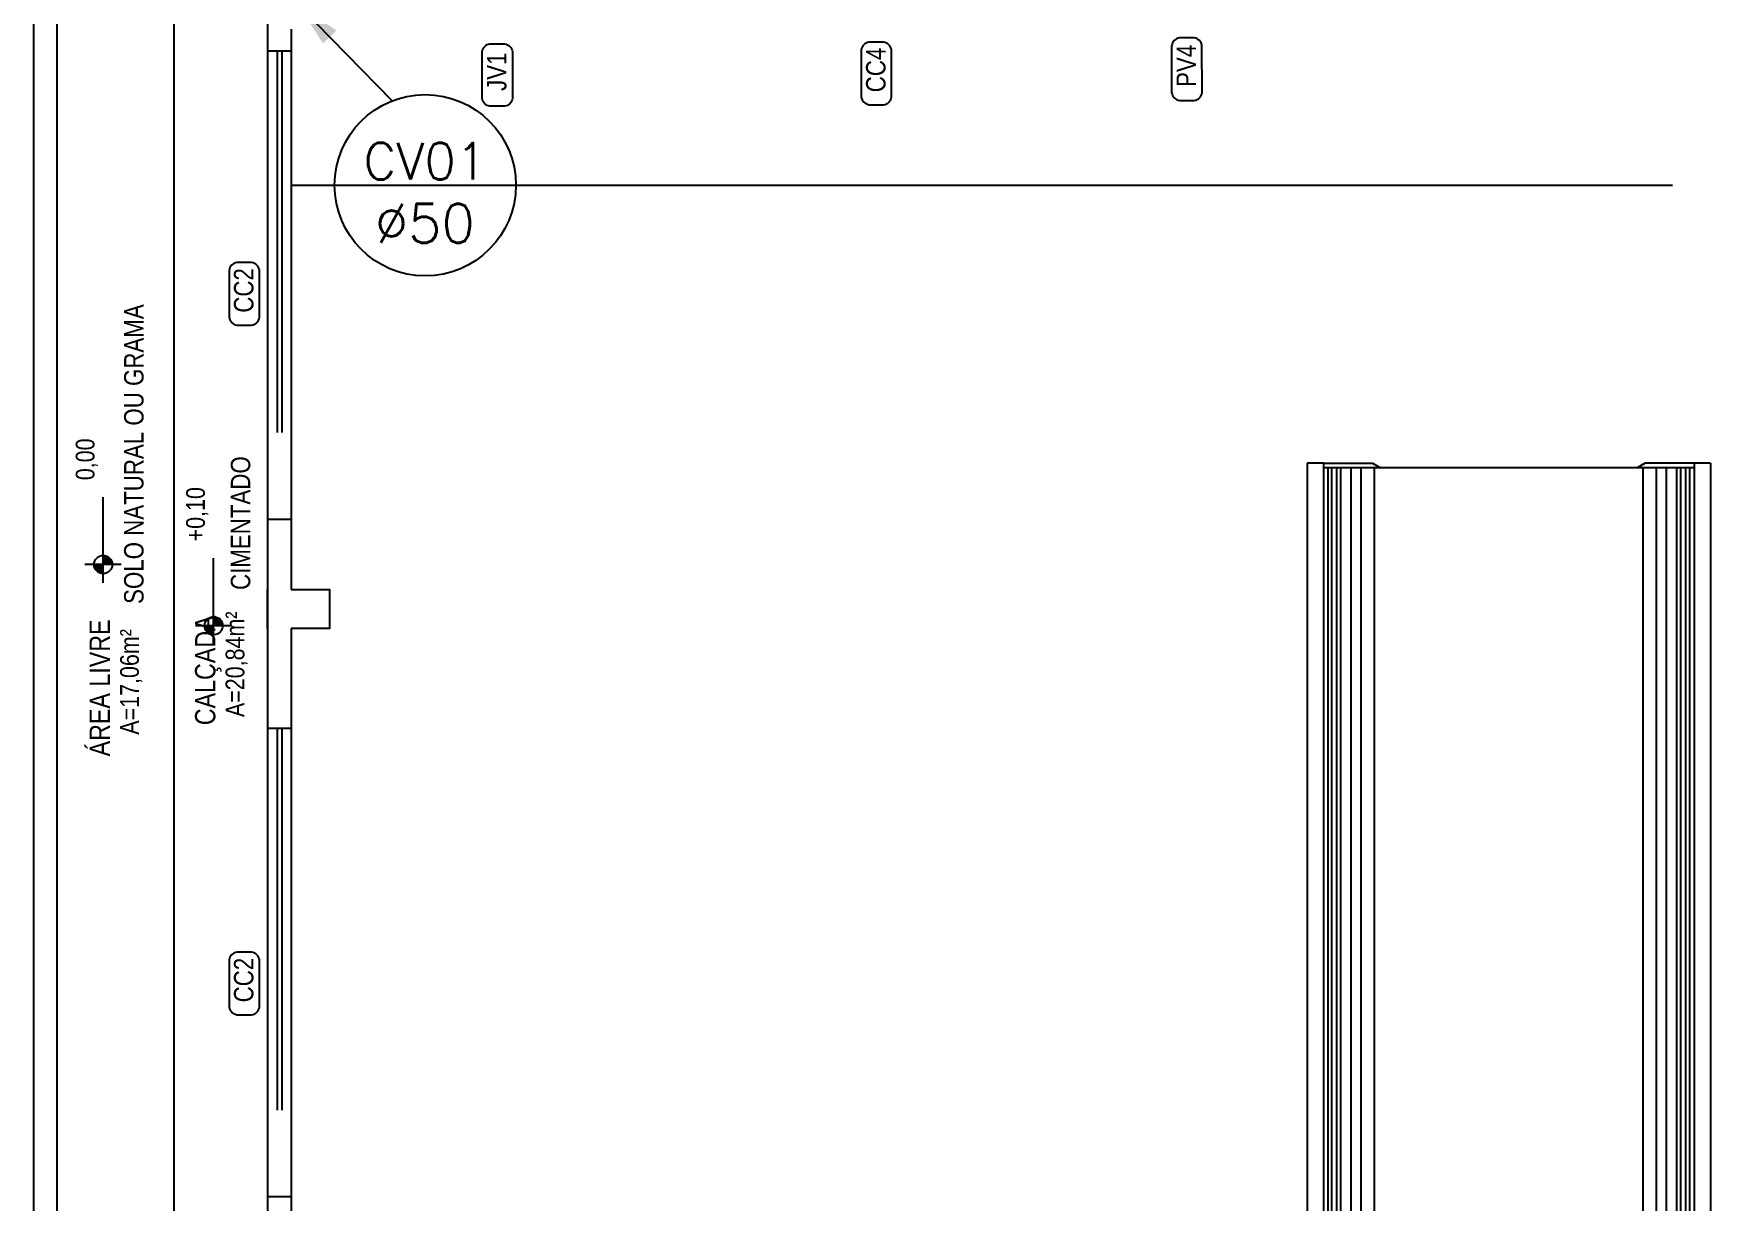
# Model space of a CAD drawing. Header units: millimetres. Extents: x 1904 to 2142, y -1319 to -1235.
# Drawn here: x 2043.96 to 2060.43, y -1276.77 to -1265.3 of the extents above; entities that cross this region are included whole.
import ezdxf
from ezdxf.enums import TextEntityAlignment as Align

# ---------------------------------------------------------------- set-up
doc = ezdxf.new("R2010")
doc.units = ezdxf.units.MM
doc.header["$LTSCALE"] = 30
doc.linetypes.add('HIDDEN2', pattern=[0.1875, 0.125, -0.0625])
doc.layers.get('0').update_dxf_attribs({"linetype": 'CONTINUOUS'})
for name, color, linetype in [('A-PEN-C', 4, 'CONTINUOUS'), ('arquitetura', 8, 'CONTINUOUS'), ('DIEN HOA', 111, 'CONTINUOUS'), ('E-txt-g', 3, 'CONTINUOUS')]:
    doc.layers.add(name, color=color, linetype=linetype)
doc.layers.add('E-Txt-W', color=7, linetype='CONTINUOUS', lineweight=20)
doc.styles.add('F2', font='ARIALN.TTF')
doc.styles.add('REG60', font='romans.shx', dxfattribs={"width": 0.8, "height": 0.15})
doc.styles.add('REG80', font='romans.shx', dxfattribs={"width": 0.8, "height": 0.18})
doc.styles.add('ROMANS', font='simplex.shx', dxfattribs={"height": 6})

# ---------------------------------------------------------------- blocks, each defined once
blk = doc.blocks.new('TXT-AMB75')
at = {"layer": 'E-txt-g', "style": 'REG80', "width": 0.8, "flags": 8}
blk.add_attdef('TXT', text='', height=0.2, dxfattribs=at).set_placement((0.005, 0.296), align=Align.CENTER)
at = {"layer": 'E-Txt-W', "style": 'REG60', "width": 0.8, "flags": 8}
blk.add_attdef('TXT', text='', height=0.15, dxfattribs=at).set_placement((0.005, 0.027), align=Align.CENTER)
blk = doc.blocks.new('NV')
at = {"color": 7, "linetype": 'ByBlock', "ltscale": 0.5}
for p, q in [((-2.184, -0.194), (-2.184, 0.194)), ((-2.379, 0), (-1.464, 0))]:
    blk.add_line(p, q, dxfattribs=at)
at = {"color": 7, "ltscale": 2.5}
blk.add_circle((-2.184, 0), 0.0972, dxfattribs=at)
at = {"color": 7}
for points in [[(-2.184, 0), (-2.253, 0.069), (-2.282, 0), (-2.274, 0.037)], [(-2.184, 0), (-2.184, 0.097), (-2.253, 0.069), (-2.222, 0.09)], [(-2.184, 0), (-2.087, 0), (-2.116, -0.069), (-2.095, -0.037)], [(-2.184, 0), (-2.116, -0.069), (-2.184, -0.097), (-2.147, -0.09)]]:
    blk.add_solid(points, dxfattribs=at)
at = {"layer": 'E-Txt-W', "ltscale": 2.5, "style": 'REG60', "width": 0.8}
blk.add_attdef('COTAPISO', (-2.053, 0.048), '', height=0.15, dxfattribs=at)
blk = doc.blocks.new('A$C43186C71')
at = {"layer": 'DIEN HOA', "color": 8}
for p, q in [((0, 1500), (3184.1, 1500)), ((0, 1500), (0, 1440)), ((3184.1, 1500), (3184.1, 1440)), ((0, 1440), (3184.1, 1440)), ((0, 1440), (0, 1257.6)), ((17.8, 1440), (17.8, 60)), ((3060, 1440), (3060, 1003.1)), ((3120, 1440), (3120, 1003.1)), ((3416.1, 1491.8), (3899.1, 1491.8)), ((3899.1, 1491.8), (3948, 1431.8)), ((4122.7, 1431.8), (4122.7, 1491.8)), ((4122.7, 1491.8), (4150.7, 1491.8)), ((3060, 1422.8), (17.8, 1422.8)), ((3060, 1408.1), (17.8, 1408.1)), ((3060, 1389.7), (17.8, 1389.7)), ((3060, 1375), (17.8, 1375)), ((3356.1, 1431.8), (4114.6, 1431.8)), ((3356.1, 1401.8), (4140, 1401.8)), ((3060, 1336.4), (17.8, 1336.4)), ((3236.1, 1311.8), (3236.1, 1003.1)), ((3266.1, 1311.8), (3266.1, 188.2)), ((3326.1, 1371.8), (4106.1, 1371.8)), ((0, 1257.6), (17.8, 1227.6)), ((3060, 1299.7), (17.8, 1299.7)), ((3060, 1250), (17.8, 1250)), ((4450.7, 1191.8), (4450.7, 308.2)), ((4390.7, 1161.8), (4390.7, 338.2)), ((3036.8, 943.1), (3036.8, 556.9)), ((3060, 943.1), (3060, 556.9)), ((3120, 943.1), (3120, 556.9)), ((3236.1, 943.1), (3236.1, 556.9)), ((3060, 496.9), (3060, 60)), ((3120, 496.9), (3120, 60)), ((3236.1, 496.9), (3236.1, 188.2)), ((0, 242.4), (17.8, 272.4)), ((3060, 250), (17.8, 250)), ((0, 60), (0, 242.4)), ((3060, 200.3), (17.8, 200.3)), ((3060, 163.6), (17.8, 163.6)), ((3060, 125), (17.8, 125)), ((3326.1, 128.2), (4106.1, 128.2)), ((3060, 110.3), (17.8, 110.3)), ((3060, 91.9), (17.8, 91.9)), ((3060, 77.2), (17.8, 77.2)), ((3356.1, 98.2), (4140, 98.2)), ((3356.1, 68.2), (4120.7, 68.2)), ((3899.1, 8.2), (3948, 68.2)), ((4122.7, 68.2), (4122.7, 8.2)), ((0, 60), (3184.1, 60)), ((0, 60), (0, 0)), ((0, 60), (3184.1, 60)), ((3184.1, 60), (3184.1, 0)), ((3416.1, 8.2), (3899.1, 8.2)), ((4122.7, 8.2), (4150.7, 8.2)), ((0, 0), (3184.1, 0)), ((0, 0), (3184.1, 0))]:
    blk.add_line(p, q, dxfattribs=at)
for points in [[(3036.8, 1003.1), (3266.1, 1003.1), (3266.1, 943.1), (3036.8, 943.1)], [(3035.6, 901.1), (2902.6, 901.1), (2902.6, 599.1), (3035.6, 599.1)], [(3036.8, 496.9), (3266.1, 496.9), (3266.1, 556.9), (3036.8, 556.9)]]:
    blk.add_lwpolyline(points, close=True, dxfattribs=at)
for centre, radius, start, end in [((3416.1, 1311.8), 180, 90, 180), ((4150.7, 1191.8), 300, 0, 90), ((3356.1, 1311.8), 120, 90, 180), ((3356.1, 1311.8), 90, 90, 180), ((4114.6, 1191.8), 240, 9.25058, 90), ((4120.7, 1161.8), 270, 0, 90), ((4140, 1221.8), 180, 9.77705, 90), ((3326.1, 1311.8), 60, 90, 180), ((4106.1, 1251.8), 120, 0, 90), ((1402.1, 750), 2868.3, 349.92451, 10.07549), ((1402.1, 750), 2958.3, 350.22295, 9.77705), ((1402.1, 750), 2988.3, 350.74942, 9.25058), ((4120.7, 338.2), 270, 270, 0), ((4114.6, 308.2), 240, 270, 350.74942), ((4150.7, 308.2), 300, 270, 0), ((3356.1, 188.2), 120, 180, 270), ((3416.1, 188.2), 180, 180, 270), ((3326.1, 188.2), 60, 180, 270), ((3356.1, 188.2), 90, 180, 270), ((4106.1, 248.2), 120, 270, 0), ((4140, 278.2), 180, 270, 350.22295)]:
    blk.add_arc(centre, radius, start, end, dxfattribs=at)

msp = doc.modelspace()

# ---------------------------------------------------------------- linework, layer by layer
at = {"layer": 'A-PEN-C'}
msp.add_line((2046.731, -1265.199), (2047.482, -1265.965), dxfattribs=at)
msp.add_circle((2047.806, -1266.794), 0.89, dxfattribs=at)
msp.add_solid([(2046.564, -1265.031), (2046.933, -1265.274), (2046.802, -1265.403)], dxfattribs=at)
at = {"layer": 'arquitetura', "linetype": 'Continuous'}
for p, q in [((2043.958, -1242.262), (2043.958, -1308.269)), ((2046.258, -1250.159), (2046.258, -1283.049)), ((2045.338, -1251.079), (2045.338, -1285.959)), ((2046.488, -1266.794), (2060.058, -1266.794)), ((2046.488, -1269.929), (2046.488, -1270.764)), ((2046.488, -1271.148), (2046.488, -1277.71))]:
    msp.add_line(p, q, dxfattribs=at)
at = {"layer": 'arquitetura'}
msp.add_line((2044.188, -1250.159), (2044.188, -1307.689), dxfattribs=at)
at = {"layer": 'arquitetura', "linetype": 'HIDDEN2'}
for p, q in [((2046.258, -1265.474), (2046.488, -1265.474)), ((2046.35, -1265.474), (2046.35, -1270.074)), ((2046.396, -1265.474), (2046.396, -1270.074)), ((2046.258, -1270.074), (2046.488, -1270.074)), ((2046.258, -1272.127), (2046.488, -1272.127)), ((2046.35, -1272.127), (2046.35, -1276.727)), ((2046.396, -1272.127), (2046.396, -1276.727)), ((2046.258, -1276.727), (2046.488, -1276.727))]:
    msp.add_line(p, q, dxfattribs=at)
at = {"layer": 'arquitetura', "linetype": 'Continuous'}
for points in [[(2046.488, -1265.261), (2046.488, -1270.764)], [(2046.258, -1271.148), (2046.258, -1270.764)], [(2046.488, -1270.764), (2046.864, -1270.764), (2046.864, -1271.148), (2046.488, -1271.148)], [(2046.488, -1271.148), (2046.488, -1277.71)]]:
    msp.add_lwpolyline(points, dxfattribs=at)
for points in [[(2052.164, -1265.389, 0.331371), (2052.088, -1265.465), (2052.088, -1265.926, 0.332506), (2052.164, -1266.003), (2052.31, -1266.003, 0.330378), (2052.387, -1265.926), (2052.386, -1265.465, 0.331371), (2052.31, -1265.389)], [(2055.215, -1265.348, 0.331371), (2055.138, -1265.425), (2055.138, -1265.885, 0.332506), (2055.215, -1265.962), (2055.36, -1265.962, 0.330378), (2055.437, -1265.885), (2055.436, -1265.425, 0.331371), (2055.36, -1265.348)], [(2048.441, -1266.019, -0.331371), (2048.364, -1265.942), (2048.364, -1265.481, -0.332506), (2048.441, -1265.405), (2048.586, -1265.405, -0.330378), (2048.663, -1265.481), (2048.663, -1265.942, -0.331371), (2048.586, -1266.019)], [(2045.955, -1267.553, 0.331371), (2045.879, -1267.63), (2045.879, -1268.09, 0.332506), (2045.955, -1268.167), (2046.1, -1268.167, 0.330378), (2046.178, -1268.09), (2046.177, -1267.63, 0.331371), (2046.1, -1267.553)], [(2045.955, -1274.326, 0.331371), (2045.879, -1274.403), (2045.879, -1274.863, 0.332506), (2045.955, -1274.94), (2046.1, -1274.94, 0.330378), (2046.178, -1274.864), (2046.177, -1274.403, 0.331371), (2046.1, -1274.326)]]:
    msp.add_lwpolyline(points, format="xyb", close=True, dxfattribs=at)

# ---------------------------------------------------------------- block references
at = {"layer": 'arquitetura'}
ref = msp.add_blockref('NV', (2044.642, -1268.51), dxfattribs=dict(at, xscale=0.91998, yscale=0.91998, zscale=0.91998, rotation=89.99999999999999))
ref.add_attrib('COTAPISO', '0,00', (2044.557, -1269.691), dxfattribs={"layer": 'E-Txt-W', "color": 4, "ltscale": 2.5, "height": 0.184, "rotation": 90, "style": 'F2'})
at = {"layer": 'arquitetura', "xscale": 0.002640282657544662, "yscale": 0.002640282657544662, "zscale": 0.002640282657544662, "rotation": 270}
msp.add_blockref('A$C43186C71', (2056.47, -1269.524), dxfattribs=at)
at = {"layer": 'arquitetura'}
ref = msp.add_blockref('NV', (2045.727, -1269.111), dxfattribs=dict(at, xscale=0.91998, yscale=0.91998, zscale=0.91998, rotation=89.99999999999999))
ref.add_attrib('COTAPISO', '+0,10', (2045.641, -1270.292), dxfattribs={"layer": 'E-Txt-W', "color": 4, "ltscale": 2.5, "height": 0.184, "rotation": 90, "style": 'F2'})
ref = msp.add_blockref('TXT-AMB75', (2046.059, -1271.505), dxfattribs=dict(at, xscale=1.1177757, yscale=1.1177757, zscale=1.1177757, rotation=89.99999999999999))
ref.add_attrib('TXT', 'CALÇADA', dxfattribs={"layer": 'E-txt-g', "color": 2, "height": 0.1993, "rotation": 90, "style": 'F2'}).set_placement((2045.744, -1271.558), align=Align.CENTER)
ref.add_attrib('TXT', 'A=20,84m²', dxfattribs={"layer": 'E-Txt-W', "height": 0.184, "rotation": 90, "style": 'F2'}).set_placement((2046.029, -1271.499), align=Align.CENTER)
ref = msp.add_blockref('TXT-AMB75', (2045.024, -1271.678), dxfattribs=dict(at, xscale=1.1177757, yscale=1.1177757, zscale=1.1177757, rotation=89.99999999999999))
ref.add_attrib('TXT', 'ÁREA LIVRE', dxfattribs={"layer": 'E-txt-g', "color": 2, "height": 0.1993, "rotation": 90, "style": 'F2'}).set_placement((2044.708, -1271.731), align=Align.CENTER)
ref.add_attrib('TXT', 'A=17,06m²', dxfattribs={"layer": 'E-Txt-W', "height": 0.184, "rotation": 90, "style": 'F2'}).set_placement((2044.993, -1271.672), align=Align.CENTER)

# ---------------------------------------------------------------- texts
at = {"layer": 'A-PEN-C', "style": 'ROMANS'}
for s, height, p in [('CV01', 0.3588, (2047.806, -1266.737)), ('%%C50', 0.3823, (2047.803, -1267.36))]:
    msp.add_text(s, height=height, dxfattribs=at).set_placement(p, align=Align.CENTER)
at = {"layer": 'arquitetura', "linetype": 'Continuous', "style": 'F2'}
for s, height, p in [('JV1', 0.1911, (2048.412, -1265.868, 2.805)), ('CC4', 0.1911, (2052.136, -1265.881, 2.805)), ('PV4', 0.1911, (2055.186, -1265.829, 2.805)), ('CC2', 0.1911, (2045.927, -1268.046, 2.805)), ('SOLO NATURAL OU GRAMA', 0.19105, (2044.848, -1270.906, 2.805)), ('CIMENTADO', 0.1911, (2045.896, -1270.769, 2.805)), ('CC2', 0.1911, (2045.927, -1274.819, 2.805))]:
    msp.add_text(s, height=height, rotation=90, dxfattribs=at).set_placement(p, align=Align.TOP_LEFT)

doc.saveas('drawing.dxf')
